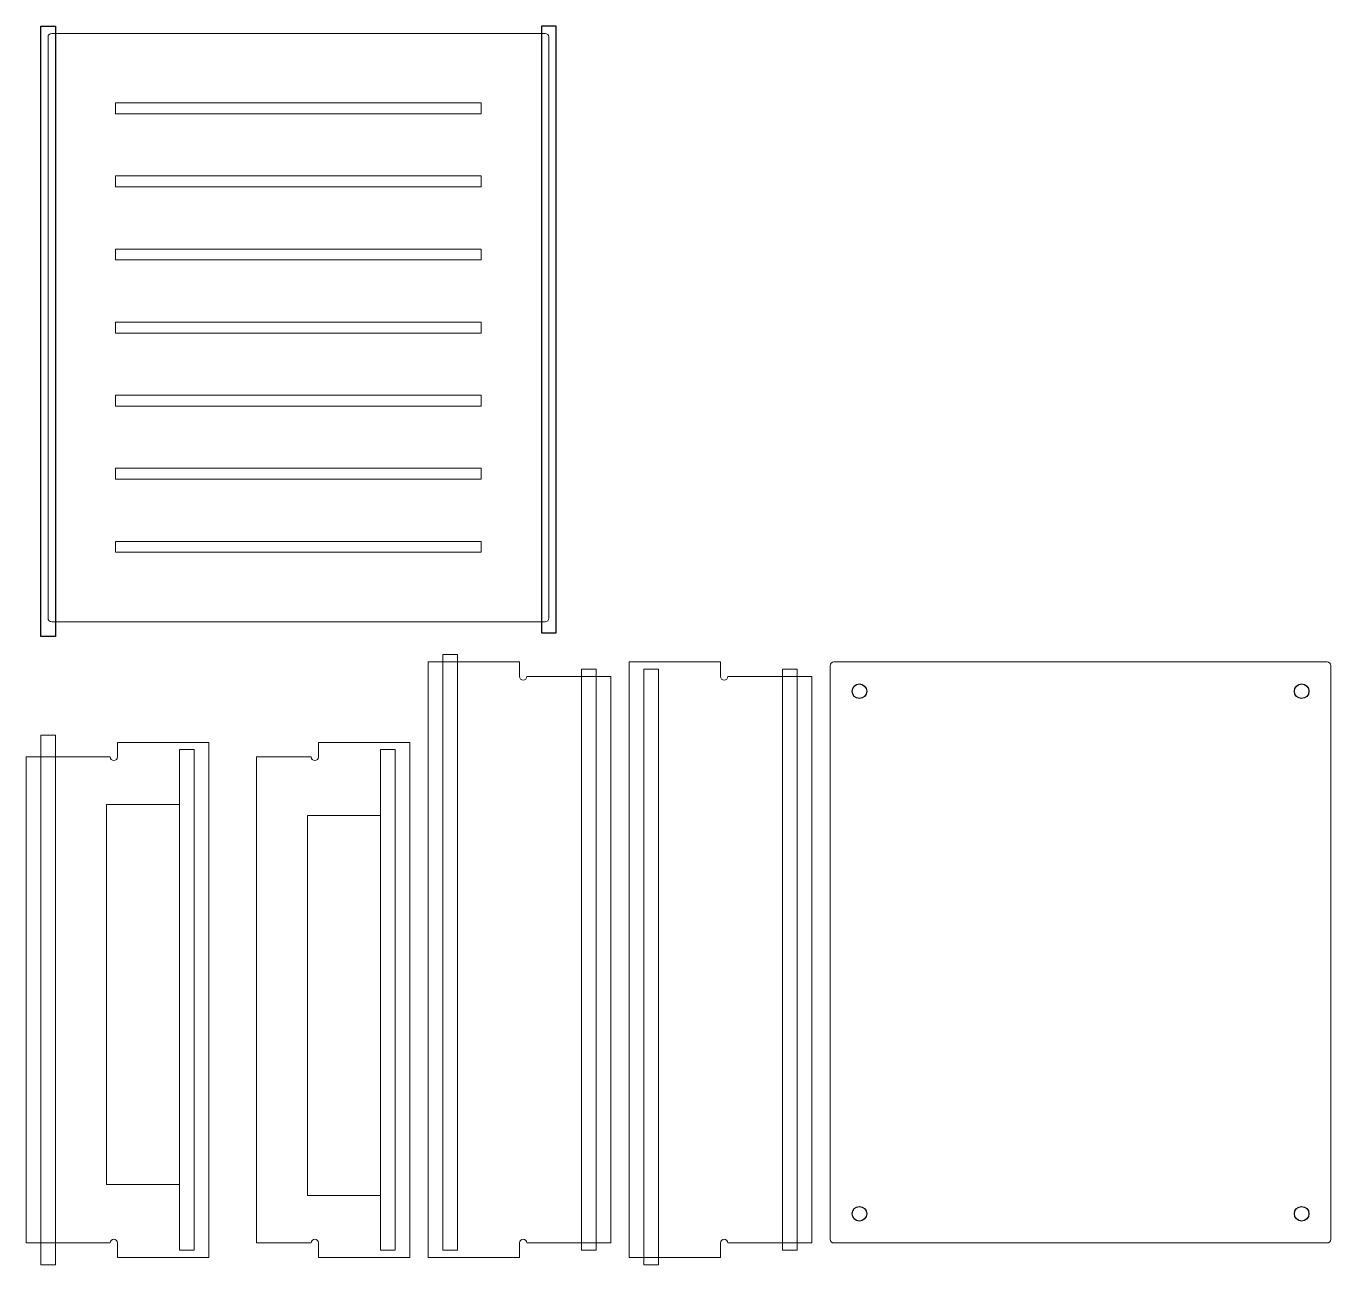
# Model space of a CAD drawing. Header units: millimetres. Extents: x 0 to 357, y -2 to 337.
import ezdxf

# ---------------------------------------------------------------- set-up
doc = ezdxf.new("R2010")
doc.units = ezdxf.units.MM
doc.layers.get('0').update_dxf_attribs({"linetype": 'CONTINUOUS', "lineweight": 25, "true_color": 0x000000})
doc.layers.add('aux', color=4, linetype='CONTINUOUS', lineweight=0, true_color=0x00ffff)

msp = doc.modelspace()

# ---------------------------------------------------------------- linework, layer by layer
for points in [[(4, 170), (4, 337), (8, 337), (8, 170), (4, 170)], [(145, 171), (145, 337), (141, 337), (141, 171), (145, 171)]]:
    msp.add_lwpolyline(points)
at = {"color": 7, "linetype": 'CONTINUOUS', "lineweight": 0, "true_color": 0xffffff}
for points in [[(7, 174), (142, 174, 0.414214), (143, 175), (143, 334, 0.414214), (142, 335), (7, 335, 0.414214), (6, 334), (6, 175, 0.414214), (7, 174)], [(110, 4), (110, 159), (110, 163), (135, 163), (135, 159, 1), (137, 159), (160, 159), (160, 4), (137, 4, 1), (135, 4), (135, 0), (110, 0), (110, 4)], [(165, 4), (165, 159), (165, 163), (190, 163), (190, 159, 1), (192, 159), (215, 159), (215, 4), (192, 4, 1), (190, 4), (190, 0), (165, 0), (165, 4)], [(220, 162), (220, 5, 0.414214), (221, 4), (356, 4, 0.414214), (357, 5), (357, 162, 0.414214), (356, 163), (221, 163, 0.414214), (220, 162)], [(25, 141), (50, 141), (50, 137), (50, 4), (50, 0), (25, 0), (25, 4, 1), (23, 4), (0, 4), (0, 137), (23, 137, 1), (25, 137), (25, 141)], [(63, 137), (78, 137, 1), (80, 137), (80, 141), (105, 141), (105, 137), (105, 4), (105, 0), (80, 0), (80, 4, 1), (78, 4), (63, 4), (63, 137)]]:
    msp.add_lwpolyline(points, format="xyb", dxfattribs=at)
at = {"color": 1, "linetype": 'CONTINUOUS', "lineweight": 0, "true_color": 0xff0000}
for points in [[(114, 165), (114, 2), (118, 2), (118, 165), (114, 165)], [(156, 2), (156, 161), (152, 161), (152, 2), (156, 2)], [(173, -2), (173, 161), (169, 161), (169, -2), (173, -2)], [(211, 2), (211, 161), (207, 161), (207, 2), (211, 2)], [(8, -2), (8, 143), (4, 143), (4, -2), (8, -2)], [(42, 2), (42, 139), (46, 139), (46, 2), (42, 2)], [(97, 2), (97, 139), (101, 139), (101, 2), (97, 2)]]:
    msp.add_lwpolyline(points, dxfattribs=at)
at = {"color": 7, "linetype": 'CONTINUOUS', "lineweight": 0, "true_color": 0xffffff}
for points in [[(22, 124), (42, 124), (42, 20), (22, 20), (22, 124)], [(77, 121), (97, 121), (97, 17), (77, 17), (77, 121)]]:
    msp.add_lwpolyline(points, dxfattribs=at)
for centre in [(228, 155), (349, 155), (228, 12), (349, 12)]:
    msp.add_circle(centre, 2)
at = {"layer": 'aux'}
for points in [[(124.5, 313), (24.5, 313), (24.5, 316), (124.5, 316), (124.5, 313)], [(124.5, 293), (24.5, 293), (24.5, 296), (124.5, 296), (124.5, 293)], [(124.5, 273), (24.5, 273), (24.5, 276), (124.5, 276), (124.5, 273)], [(124.5, 253), (24.5, 253), (24.5, 256), (124.5, 256), (124.5, 253)], [(124.5, 233), (24.5, 233), (24.5, 236), (124.5, 236), (124.5, 233)], [(124.5, 213), (24.5, 213), (24.5, 216), (124.5, 216), (124.5, 213)], [(124.5, 193), (24.5, 193), (24.5, 196), (124.5, 196), (124.5, 193)]]:
    msp.add_lwpolyline(points, dxfattribs=at)

doc.saveas('drawing.dxf')
